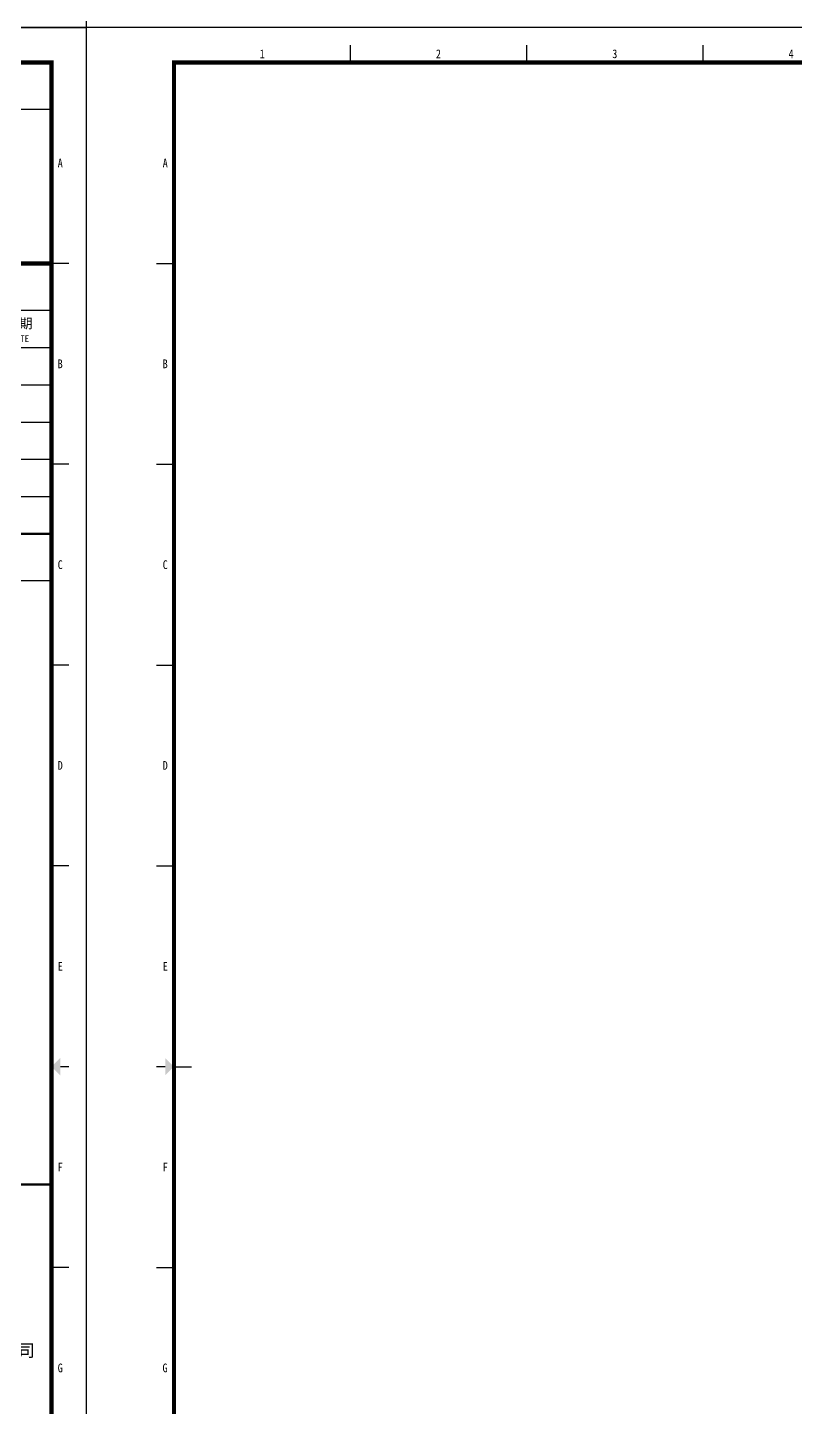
# Model space of a CAD drawing. Extents: x 921942 to 1159542, y -958603 to -790785.
# Drawn here: x 1098954 to 1114447, y -944504 to -916648 of the extents above; entities that cross this region are included whole.
import ezdxf
from ezdxf.enums import TextEntityAlignment as Align

# ---------------------------------------------------------------- set-up
doc = ezdxf.new("R2010")
doc.units = 0
doc.header["$LTSCALE"] = 1000
doc.header["$MEASUREMENT"] = 0
doc.layers.add('图框', color=255, linetype='CONTINUOUS')
doc.styles.add('TKZ1', font='SIMHEI.TTF', dxfattribs={"width": 0.7})
doc.styles.add('图签栏', font='SimSun.ttf')

# ---------------------------------------------------------------- blocks, each defined once
blk = doc.blocks.new('图框2')
at = {"layer": '图框', "color": 0}
for p, q in [((84100, 59400), (0, 59400)), ((0, 0), (0, 59400)), ((84100, 0), (84100, 59400)), ((7538, 58900), (7538, 58400)), ((12575, 58900), (12575, 58400)), ((17612, 58900), (17612, 58400)), ((75100, 57067), (83100, 57067)), ((2000, 52660), (2500, 52660)), ((75100, 52660), (83100, 52660)), ((83600, 52660), (83100, 52660)), ((75100, 51327), (83100, 51327)), ((75100, 50260), (83100, 50260)), ((75100, 49193), (83100, 49193)), ((75100, 48127), (83100, 48127)), ((75100, 47060), (83100, 47060)), ((2000, 46920), (2500, 46920)), ((83600, 46920), (83100, 46920)), ((75100, 45993), (83100, 45993)), ((75100, 44927), (83100, 44927)), ((75100, 43593), (83100, 43593)), ((75100, 43593), (83100, 43593)), ((2000, 41180), (2500, 41180)), ((83600, 41180), (83100, 41180)), ((2000, 35440), (2500, 35440)), ((83600, 35440), (83100, 35440)), ((2500, 29700), (3000, 29700)), ((2000, 23960), (2500, 23960)), ((83600, 23960), (83100, 23960)), ((0, 0), (84100, 0))]:
    blk.add_line(p, q, dxfattribs=at)
at = {"layer": '图框', "color": 0, "const_width": 120}
blk.add_lwpolyline([(83100, 58400), (2500, 58400), (2500, 1000), (83100, 1000)], close=True, dxfattribs=at)
at = {"layer": '图框', "color": 0}
for points, const_width in [([(75100, 52660), (83100, 52660)], 120), ([(75100, 44927), (83100, 44927)], 66.7), ([(2250, 29700), (2000, 29700)], 30), ([(83350, 29700), (83600, 29700)], 30), ([(75100, 26333), (83100, 26333)], 66.7), ([(75100, 26333), (83100, 26333)], 60)]:
    blk.add_lwpolyline(points, dxfattribs=dict(at, const_width=const_width))
for points in [[(2250, 29450), (2250, 29950), (2500, 29700)], [(83350, 29450), (83350, 29950), (83100, 29700)]]:
    blk.add_solid(points, dxfattribs=at)
at = {"layer": '图框', "color": 0, "style": 'TKZ1', "width": 0.85}
for s, p in [('1', (5019, 58650)), ('2', (10056, 58650)), ('3', (15094, 58650)), ('4', (20131, 58650)), ('A', (2250, 55530)), ('A', (83350, 55530)), ('B', (2250, 49790)), ('B', (83350, 49790)), ('C', (2250, 44050)), ('C', (83350, 44050)), ('D', (2250, 38310)), ('D', (83350, 38310)), ('E', (2250, 32570)), ('E', (83350, 32570)), ('F', (2250, 26830)), ('F', (83350, 26830)), ('G', (2244, 21090)), ('G', (83350, 21090))]:
    blk.add_text(s, height=250, dxfattribs=at).set_placement(p, align=Align.MIDDLE)
at = {"layer": '图框', "color": 0, "style": '图签栏'}
for s, height, p in [('日期', 282.8, (81788, 50803)), ('DATE', 188.6, (81948, 50413))]:
    blk.add_text(s, height=height, dxfattribs=at).set_placement(p)
at = {"layer": '图框', "color": 0, "style": 'TKZ1'}
blk.add_text('上海水石建筑规划设计有限公司', height=360, dxfattribs=at).set_placement((79192, 21597), align=Align.MIDDLE)

msp = doc.modelspace()

# ---------------------------------------------------------------- block references
at = {"layer": '图框', "color": 0, "linetype": 'ByBlock', "xscale": 0.7063020216301084, "yscale": 0.7063020213972777, "zscale": 0.7063020214030876}
for p in [(1040742, -916648), (1040742, -958603), (1100142, -958603)]:
    msp.add_blockref('图框2', p, dxfattribs=at)

doc.saveas('drawing.dxf')
